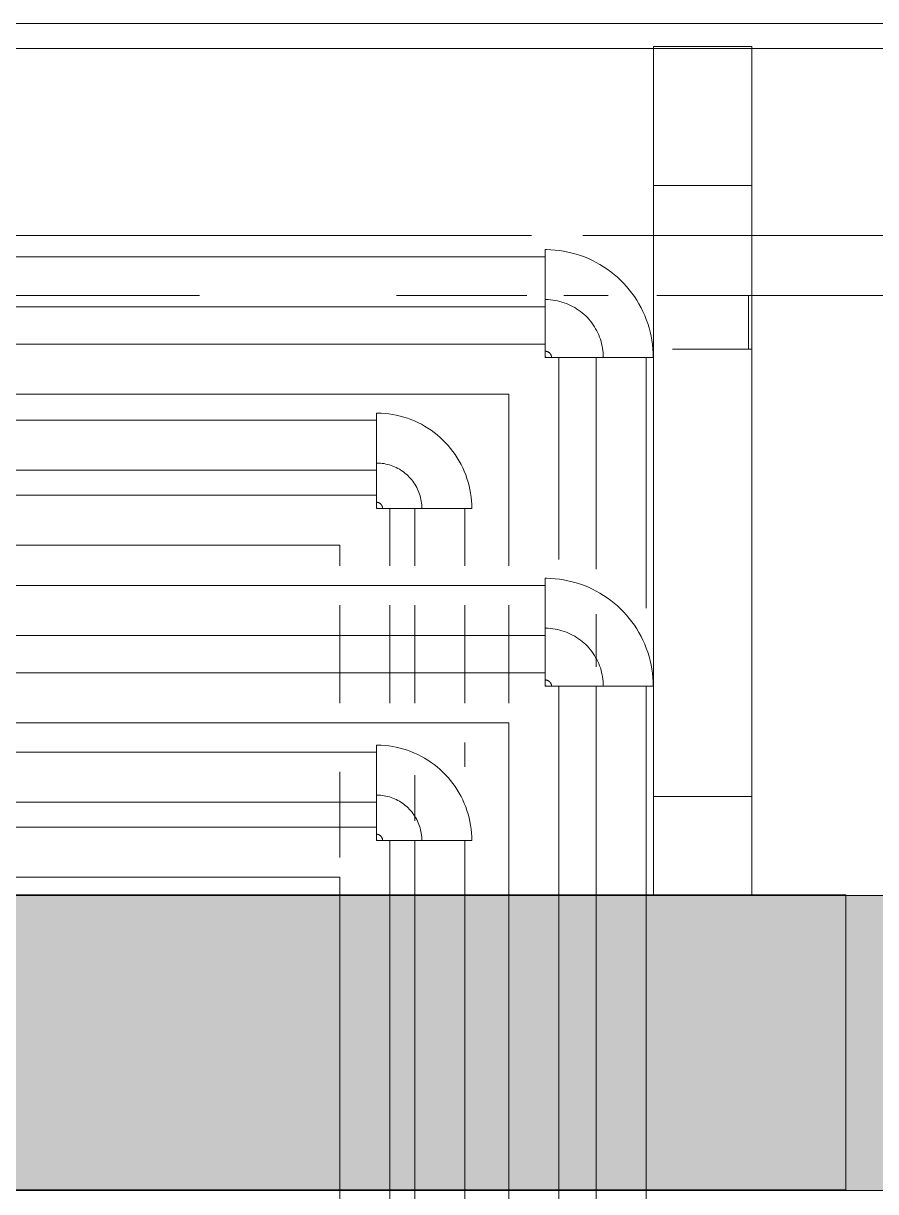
# Model space of a CAD drawing. Header units: metres. Extents: x 32 to 132, y -29 to 44.
# Drawn here: x 127.124 to 127.558, y -8.974 to -8.379 of the extents above; entities that cross this region are included whole.
import ezdxf

# ---------------------------------------------------------------- set-up
doc = ezdxf.new("R2010")
doc.units = ezdxf.units.M
doc.header["$LTSCALE"] = 100
doc.linetypes.add('HIDDEN JT', pattern=[0.0016, 0.001, -0.0006])
doc.layers.add('A-DETL', color=7, linetype='Continuous', lineweight=9, true_color=0x00a600)
for name, color, linetype, lineweight in [('A-GENM', 7, 'Continuous', 18), ('A-WALL', 8, 'Continuous', 9), ('Arqui', 8, 'Continuous', 0), ('M-EQPM', 7, 'Continuous', 18), ('P-PIPE', 7, 'Continuous', 18)]:
    doc.layers.add(name, color=color, linetype=linetype, lineweight=lineweight)

# ---------------------------------------------------------------- blocks, each defined once
blk = doc.blocks.new('A$C4ed580ad')
at = {"layer": 'Arqui', "ltscale": 0.3}
h = blk.add_hatch(color=256, dxfattribs=at)
h.dxf.hatch_style = 1
h.paths.add_polyline_path([(47.83156, 20.15125), (26.54629, 20.15135), (26.54629, 20.00135), (47.83156, 20.00124)])
at = {"layer": 'Arqui'}
blk.add_lwpolyline([(47.83156, 20.15125), (26.54629, 20.15135), (26.54629, 20.00135), (47.83156, 20.00124)], close=True, dxfattribs=at)
blk = doc.blocks.new('PIE AMIGO - PIE AMIGO-2313743-NIVEL 04')
at = {"layer": 'A-GENM', "color": 253, "true_color": 0xaaaaaa}
for p, q in [((-0.24086, 0.025), (-0.31157, 0.025)), ((-0.31157, 0.025), (-0.31157, -0.025)), ((-0.24086, -0.025), (-0.24086, 0.025)), ((-0.24086, 0.025), (0.07, 0.025)), ((0.12, 0.025), (0.07, 0.025)), ((0.07, 0.025), (0.07, -0.025)), ((0.12, -0.025), (0.12, 0.025)), ((-0.31157, -0.025), (-0.24086, -0.025)), ((0.07, -0.025), (-0.24086, -0.025)), ((0.07, -0.025), (0.12, -0.025))]:
    blk.add_line(p, q, dxfattribs=at)
blk = doc.blocks.new('USA_FJM_ODU_UB2_5ROOM_Ver_1_1 _048- 4TR_-JXH48J-AJ048 - 47000 BTU_ 208-230V_ AJ048BXJ5CH_AA-2300466-NIVEL 04')
at = {"layer": 'A-DETL', "color": 7, "linetype": 'HIDDEN JT'}
for p, q in [((-0.23433, 0.1651), (-0.25685, 0.1651)), ((0.45085, 0.1651), (-0.21546, 0.1651))]:
    blk.add_line(p, q, dxfattribs=at)
at = {"layer": 'M-EQPM', "color": 1, "true_color": 0xff0000}
for p, q in [((-0.32987, 0.1651), (-0.32987, 0.19234)), ((-0.32987, 0.19234), (-0.32827, 0.19234)), ((-0.32827, 0.19234), (-0.32827, 0.1651)), ((-0.28961, 0.19234), (-0.32827, 0.19234)), ((-0.2816, 0.1651), (-0.45085, 0.1651)), ((-0.24403, 0.13461), (-0.42359, 0.13461)), ((0.42241, 0.13461), (-0.21786, 0.13461)), ((-0.42385, 0.03943), (0.42268, 0.03943)), ((0.42268, 0.02663), (-0.42385, 0.02663))]:
    blk.add_line(p, q, dxfattribs=at)
blk = doc.blocks.new('Elbow - Welded - REFRIGERACION-V89-NIVEL 04')
at = {"layer": 'A-DETL', "color": 1, "linetype": 'HIDDEN JT', "true_color": 0xff0000, "flags": 128}
blk.add_lwpolyline([(-0.01315, 0.01632), (-0.01315, 0.01619), (-0.01316, 0.01607), (-0.01317, 0.01594), (-0.01319, 0.01582), (-0.01321, 0.01569), (-0.01324, 0.01557), (-0.01327, 0.01544), (-0.01331, 0.01532), (-0.01335, 0.0152), (-0.0134, 0.01509), (-0.01345, 0.01497), (-0.01351, 0.01486), (-0.01357, 0.01474), (-0.01363, 0.01463), (-0.0137, 0.01453), (-0.01377, 0.01443), (-0.01385, 0.01433), (-0.01393, 0.01423), (-0.01402, 0.01413), (-0.01411, 0.01404), (-0.0142, 0.01396), (-0.0143, 0.01387), (-0.0144, 0.0138), (-0.0145, 0.01372), (-0.01461, 0.01365), (-0.01471, 0.01358), (-0.01483, 0.01352), (-0.01494, 0.01346), (-0.01505, 0.01341), (-0.01517, 0.01336), (-0.01529, 0.01332), (-0.01541, 0.01328), (-0.01553, 0.01325), (-0.01566, 0.01322), (-0.01578, 0.01319), (-0.01591, 0.01317), (-0.01603, 0.01316), (-0.01616, 0.01315), (-0.01629, 0.01315), (-0.01632, 0.01315)], dxfattribs=at)
at = {"layer": 'P-PIPE', "color": 1, "true_color": 0xff0000, "flags": 128}
for points in [[(-0.01632, -0.01315), (-0.01514, -0.01312), (-0.01397, -0.01305), (-0.01279, -0.01293), (-0.01163, -0.01277), (-0.01047, -0.01256), (-0.00932, -0.0123), (-0.00818, -0.012), (-0.00705, -0.01165), (-0.00594, -0.01126), (-0.00485, -0.01082), (-0.00377, -0.01034), (-0.00271, -0.00982), (-0.00168, -0.00925), (-0.00067, -0.00865), (0.00032, -0.008), (0.00128, -0.00731), (0.00221, -0.00659), (0.00311, -0.00583), (0.00398, -0.00504), (0.00482, -0.00421), (0.00562, -0.00335), (0.00639, -0.00245), (0.00712, -0.00153), (0.00782, -0.00058), (0.00847, 0.0004), (0.00909, 0.0014), (0.00967, 0.00243), (0.0102, 0.00348), (0.01069, 0.00455), (0.01114, 0.00564), (0.01155, 0.00675), (0.01191, 0.00787), (0.01222, 0.00901), (0.01249, 0.01016), (0.01272, 0.01131), (0.01289, 0.01248), (0.01303, 0.01365), (0.01311, 0.01483), (0.01314, 0.016), (0.01315, 0.01632)], [(-0.01315, 0.01632), (-0.01315, 0.01619), (-0.01316, 0.01607), (-0.01317, 0.01594), (-0.01319, 0.01582), (-0.01321, 0.01569), (-0.01324, 0.01557), (-0.01327, 0.01544), (-0.01331, 0.01532), (-0.01335, 0.0152), (-0.0134, 0.01509), (-0.01345, 0.01497), (-0.01351, 0.01486), (-0.01357, 0.01474), (-0.01363, 0.01463), (-0.0137, 0.01453), (-0.01377, 0.01443), (-0.01385, 0.01433), (-0.01393, 0.01423), (-0.01402, 0.01413), (-0.01411, 0.01404), (-0.0142, 0.01396), (-0.0143, 0.01387), (-0.0144, 0.0138), (-0.0145, 0.01372), (-0.01461, 0.01365), (-0.01471, 0.01358), (-0.01483, 0.01352), (-0.01494, 0.01346), (-0.01505, 0.01341), (-0.01517, 0.01336), (-0.01529, 0.01332), (-0.01541, 0.01328), (-0.01553, 0.01325), (-0.01566, 0.01322), (-0.01578, 0.01319), (-0.01591, 0.01317), (-0.01603, 0.01316), (-0.01616, 0.01315), (-0.01629, 0.01315)]]:
    blk.add_lwpolyline(points, dxfattribs=at)
blk = doc.blocks.new('Elbow - Welded - REFRIGERACION-V84-NIVEL 04')
at = {"layer": 'A-DETL', "color": 11, "linetype": 'HIDDEN JT', "true_color": 0xff8080, "flags": 128}
blk.add_lwpolyline([(-0.00997, 0.01315), (-0.00997, 0.01302), (-0.00998, 0.01289), (-0.00999, 0.01277), (-0.01001, 0.01264), (-0.01003, 0.01252), (-0.01006, 0.01239), (-0.0101, 0.01227), (-0.01013, 0.01215), (-0.01018, 0.01203), (-0.01022, 0.01191), (-0.01027, 0.01179), (-0.01033, 0.01168), (-0.01039, 0.01157), (-0.01046, 0.01146), (-0.01053, 0.01135), (-0.0106, 0.01125), (-0.01068, 0.01115), (-0.01076, 0.01105), (-0.01085, 0.01096), (-0.01093, 0.01087), (-0.01103, 0.01078), (-0.01112, 0.0107), (-0.01122, 0.01062), (-0.01133, 0.01055), (-0.01143, 0.01047), (-0.01154, 0.01041), (-0.01165, 0.01035), (-0.01176, 0.01029), (-0.01188, 0.01024), (-0.012, 0.01019), (-0.01212, 0.01014), (-0.01224, 0.0101), (-0.01236, 0.01007), (-0.01248, 0.01004), (-0.01261, 0.01002), (-0.01273, 0.01), (-0.01286, 0.00998), (-0.01299, 0.00998), (-0.01311, 0.00997), (-0.01315, 0.00997)], dxfattribs=at)
at = {"layer": 'P-PIPE', "color": 11, "true_color": 0xff8080, "flags": 128}
for points in [[(-0.01315, -0.00997), (-0.01222, -0.00995), (-0.0113, -0.0099), (-0.01038, -0.00981), (-0.00946, -0.00968), (-0.00855, -0.00951), (-0.00765, -0.00931), (-0.00676, -0.00907), (-0.00587, -0.0088), (-0.005, -0.00849), (-0.00414, -0.00815), (-0.0033, -0.00777), (-0.00247, -0.00736), (-0.00166, -0.00692), (-0.00087, -0.00644), (-0.00009, -0.00593), (0.00066, -0.0054), (0.00139, -0.00483), (0.0021, -0.00423), (0.00278, -0.00361), (0.00344, -0.00296), (0.00407, -0.00228), (0.00467, -0.00158), (0.00525, -0.00086), (0.00579, -0.00011), (0.00631, 0.00066), (0.00679, 0.00144), (0.00724, 0.00225), (0.00766, 0.00307), (0.00805, 0.00391), (0.0084, 0.00477), (0.00872, 0.00564), (0.009, 0.00652), (0.00925, 0.00741), (0.00946, 0.00831), (0.00964, 0.00922), (0.00977, 0.01013), (0.00988, 0.01105), (0.00994, 0.01197), (0.00997, 0.0129), (0.00997, 0.01315)], [(-0.00997, 0.01315), (-0.00997, 0.01302), (-0.00998, 0.01289), (-0.00999, 0.01277), (-0.01001, 0.01264), (-0.01003, 0.01252), (-0.01006, 0.01239), (-0.0101, 0.01227), (-0.01013, 0.01215), (-0.01018, 0.01203), (-0.01022, 0.01191), (-0.01027, 0.01179), (-0.01033, 0.01168), (-0.01039, 0.01157), (-0.01046, 0.01146), (-0.01053, 0.01135), (-0.0106, 0.01125), (-0.01068, 0.01115), (-0.01076, 0.01105), (-0.01085, 0.01096), (-0.01093, 0.01087), (-0.01103, 0.01078), (-0.01112, 0.0107), (-0.01122, 0.01062), (-0.01133, 0.01055), (-0.01143, 0.01047), (-0.01154, 0.01041), (-0.01165, 0.01035), (-0.01176, 0.01029), (-0.01188, 0.01024), (-0.012, 0.01019), (-0.01212, 0.01014), (-0.01224, 0.0101), (-0.01236, 0.01007), (-0.01248, 0.01004), (-0.01261, 0.01002), (-0.01273, 0.01), (-0.01286, 0.00998), (-0.01299, 0.00998), (-0.01311, 0.00997)]]:
    blk.add_lwpolyline(points, dxfattribs=at)

msp = doc.modelspace()

# ---------------------------------------------------------------- linework, layer by layer
at = {"layer": 'A-DETL', "color": 1, "linetype": 'HIDDEN JT', "true_color": 0xff0000}
for p, q in [((127.39006, -8.54937), (127.38977, -8.54937)), ((127.37116, -8.67528), (127.37116, -8.72513)), ((127.41561, -8.70661), (127.41561, -8.67986)), ((127.39006, -8.71653), (127.38977, -8.71653))]:
    msp.add_line(p, q, dxfattribs=at)
at = {"layer": 'A-DETL', "color": 11, "linetype": 'HIDDEN JT', "true_color": 0xff8080}
for p, q in [((127.30413, -8.62613), (127.30386, -8.62613)), ((127.28526, -8.67528), (127.28526, -8.72513)), ((127.31066, -8.67528), (127.31066, -8.72513)), ((127.32336, -8.72513), (127.32336, -8.67528)), ((127.34876, -8.72513), (127.34876, -8.67528)), ((127.28526, -8.76011), (127.28526, -8.80361)), ((127.32336, -8.78509), (127.32336, -8.76178)), ((127.30413, -8.795), (127.30386, -8.795))]:
    msp.add_line(p, q, dxfattribs=at)
at = {"layer": 'A-WALL'}
for p, q in [((127.54249, -8.82268), (125.28249, -8.82268)), ((127.54249, -8.97268), (127.54249, -8.82268)), ((125.28249, -8.97268), (127.54249, -8.97268))]:
    msp.add_line(p, q, dxfattribs=at)
at = {"layer": 'A-WALL', "color": 253, "true_color": 0xaaaaaa}
for p, q in [((127.54249, -8.82268), (125.28249, -8.82268)), ((127.54249, -8.97268), (127.54249, -8.82268)), ((125.28249, -8.97268), (127.54249, -8.97268))]:
    msp.add_line(p, q, dxfattribs=at)
at = {"layer": 'P-PIPE', "color": 1, "true_color": 0xff0000}
for p, q in [((127.38977, -8.4945), (127.38977, -8.54937)), ((127.38977, -8.49812), (126.64317, -8.49812)), ((127.38977, -8.52352), (126.64317, -8.52352)), ((126.64317, -8.54257), (127.38977, -8.54257)), ((127.39012, -8.54937), (127.44464, -8.54937)), ((127.39656, -8.54937), (127.39656, -8.65203)), ((127.41561, -8.65708), (127.41561, -8.54937)), ((127.44101, -8.67678), (127.44101, -8.54937)), ((126.64317, -8.56797), (127.37116, -8.56797)), ((127.37116, -8.56797), (127.37116, -8.65528)), ((127.38977, -8.66166), (127.38977, -8.71653)), ((127.38977, -8.66528), (126.64353, -8.66528)), ((127.38977, -8.69068), (126.64353, -8.69068)), ((126.64353, -8.70973), (127.38977, -8.70973)), ((127.39012, -8.71653), (127.44464, -8.71653)), ((127.39656, -8.71653), (127.39656, -16.96166)), ((127.41561, -16.96166), (127.41561, -8.71653)), ((127.44101, -16.94305), (127.44101, -8.71653)), ((126.64353, -8.73513), (127.37116, -8.73513)), ((127.37116, -8.73513), (127.37116, -16.96166))]:
    msp.add_line(p, q, dxfattribs=at)
at = {"layer": 'P-PIPE', "color": 11, "true_color": 0xff8080}
for p, q in [((127.30386, -8.57761), (127.30386, -8.58522)), ((127.30386, -8.58124), (126.67942, -8.58124)), ((127.30386, -8.58533), (127.30386, -8.62613)), ((127.30386, -8.60664), (126.67942, -8.60664)), ((126.67942, -8.61934), (127.30386, -8.61934)), ((127.30419, -8.62613), (127.35238, -8.62613)), ((127.31066, -8.62613), (127.31066, -8.65528)), ((127.32336, -8.65528), (127.32336, -8.62613)), ((127.34876, -8.65528), (127.34876, -8.62613)), ((126.67942, -8.64474), (127.28526, -8.64474)), ((127.28526, -8.64474), (127.28526, -8.65528)), ((127.34876, -8.75748), (127.34876, -8.74513)), ((127.30386, -8.75011), (126.67942, -8.75011)), ((127.30386, -8.74648), (127.30386, -8.795)), ((127.30386, -8.77551), (126.67942, -8.77551)), ((126.67942, -8.78821), (127.30386, -8.78821)), ((127.30419, -8.795), (127.35238, -8.795)), ((127.31066, -8.795), (127.31066, -17.04691)), ((127.32336, -17.04691), (127.32336, -8.795)), ((127.34876, -17.0283), (127.34876, -8.795)), ((126.67942, -8.81361), (127.28526, -8.81361)), ((127.28526, -8.81361), (127.28526, -17.04691))]:
    msp.add_line(p, q, dxfattribs=at)
at = {"layer": 'P-PIPE', "color": 1, "true_color": 0xff0000, "flags": 128}
for points in [[(127.44464, -8.54937), (127.44459, -8.54717), (127.44446, -8.54498), (127.44424, -8.5428), (127.44393, -8.54062), (127.44354, -8.53847), (127.44306, -8.53632), (127.4425, -8.5342), (127.44185, -8.53211), (127.44112, -8.53004), (127.4403, -8.528), (127.43941, -8.526), (127.43844, -8.52403), (127.43738, -8.5221), (127.43625, -8.52022), (127.43505, -8.51839), (127.43378, -8.5166), (127.43243, -8.51487), (127.43102, -8.51319), (127.42954, -8.51157), (127.42799, -8.51001), (127.42639, -8.50851), (127.42473, -8.50708), (127.42301, -8.50571), (127.42124, -8.50442), (127.41941, -8.5032), (127.41754, -8.50205), (127.41563, -8.50097), (127.41367, -8.49998), (127.41168, -8.49906), (127.40965, -8.49823), (127.40759, -8.49747), (127.4055, -8.4968), (127.40338, -8.49621), (127.40125, -8.49571), (127.39909, -8.4953), (127.39692, -8.49497), (127.39474, -8.49472), (127.39255, -8.49457), (127.39036, -8.4945), (127.38977, -8.4945)], [(127.44464, -8.71653), (127.44459, -8.71433), (127.44446, -8.71214), (127.44424, -8.70996), (127.44393, -8.70779), (127.44354, -8.70563), (127.44306, -8.70349), (127.4425, -8.70136), (127.44185, -8.69927), (127.44112, -8.6972), (127.4403, -8.69516), (127.43941, -8.69316), (127.43844, -8.69119), (127.43738, -8.68926), (127.43625, -8.68738), (127.43505, -8.68555), (127.43378, -8.68376), (127.43243, -8.68203), (127.43102, -8.68035), (127.42954, -8.67873), (127.42799, -8.67717), (127.42639, -8.67567), (127.42473, -8.67424), (127.42301, -8.67287), (127.42124, -8.67158), (127.41941, -8.67036), (127.41754, -8.66921), (127.41563, -8.66814), (127.41367, -8.66714), (127.41168, -8.66622), (127.40965, -8.66539), (127.40759, -8.66463), (127.4055, -8.66396), (127.40338, -8.66338), (127.40125, -8.66287), (127.39909, -8.66246), (127.39692, -8.66213), (127.39474, -8.66189), (127.39255, -8.66173), (127.39036, -8.66166), (127.38977, -8.66166)]]:
    msp.add_lwpolyline(points, dxfattribs=at)
at = {"layer": 'P-PIPE', "color": 11, "true_color": 0xff8080, "flags": 128}
for points in [[(127.35238, -8.62613), (127.35234, -8.62419), (127.35222, -8.62226), (127.35203, -8.62032), (127.35176, -8.6184), (127.35141, -8.61649), (127.35099, -8.6146), (127.35049, -8.61272), (127.34992, -8.61087), (127.34927, -8.60904), (127.34855, -8.60724), (127.34776, -8.60547), (127.3469, -8.60373), (127.34597, -8.60203), (127.34497, -8.60036), (127.34391, -8.59874), (127.34278, -8.59716), (127.34159, -8.59563), (127.34034, -8.59414), (127.33903, -8.59271), (127.33766, -8.59133), (127.33625, -8.59), (127.33478, -8.58874), (127.33326, -8.58753), (127.33169, -8.58639), (127.33008, -8.58531), (127.32842, -8.58429), (127.32673, -8.58334), (127.325, -8.58246), (127.32324, -8.58165), (127.32144, -8.58091), (127.31962, -8.58025), (127.31777, -8.57965), (127.3159, -8.57913), (127.31401, -8.57869), (127.31211, -8.57832), (127.31019, -8.57803), (127.30826, -8.57781), (127.30633, -8.57768), (127.30439, -8.57762), (127.30386, -8.57761)], [(127.35238, -8.795), (127.35234, -8.79306), (127.35222, -8.79112), (127.35203, -8.78919), (127.35176, -8.78727), (127.35141, -8.78536), (127.35099, -8.78347), (127.35049, -8.78159), (127.34992, -8.77974), (127.34927, -8.77791), (127.34855, -8.77611), (127.34776, -8.77434), (127.3469, -8.7726), (127.34597, -8.77089), (127.34497, -8.76923), (127.34391, -8.76761), (127.34278, -8.76603), (127.34159, -8.76449), (127.34034, -8.76301), (127.33903, -8.76158), (127.33766, -8.7602), (127.33625, -8.75887), (127.33478, -8.75761), (127.33326, -8.7564), (127.33169, -8.75526), (127.33008, -8.75418), (127.32842, -8.75316), (127.32673, -8.75221), (127.325, -8.75133), (127.32324, -8.75052), (127.32144, -8.74978), (127.31962, -8.74911), (127.31777, -8.74852), (127.3159, -8.748), (127.31401, -8.74756), (127.31211, -8.74719), (127.31019, -8.7469), (127.30826, -8.74668), (127.30633, -8.74655), (127.30439, -8.74649), (127.30386, -8.74648)]]:
    msp.add_lwpolyline(points, dxfattribs=at)
at = {"layer": 'P-PIPE', "color": 1, "true_color": 0xff0000}
for centre, end in [((127.38977, -8.54937), 90), ((127.38977, -8.54937), 45), ((127.38977, -8.71653), 90)]:
    msp.add_arc(centre, 0.00035, 0, end, dxfattribs=at)
at = {"layer": 'P-PIPE', "color": 11, "true_color": 0xff8080}
for centre in [(127.30386, -8.62613), (127.30386, -8.795)]:
    msp.add_arc(centre, 0.000329, 0, 90, dxfattribs=at)

# ---------------------------------------------------------------- block references
at = {"layer": 'A-DETL', "color": 7, "linetype": 'HIDDEN JT', "rotation": 180}
msp.add_blockref('USA_FJM_ODU_UB2_5ROOM_Ver_1_1 _048- 4TR_-JXH48J-AJ048 - 47000 BTU_ 208-230V_ AJ048BXJ5CH_AA-2300466-NIVEL 04', (127.16487, -8.35278), dxfattribs=at)
at = {"layer": 'A-DETL', "color": 1, "linetype": 'HIDDEN JT', "true_color": 0xff0000, "rotation": 90}
for p in [(127.40609, -8.53304), (127.40609, -8.70021)]:
    msp.add_blockref('Elbow - Welded - REFRIGERACION-V89-NIVEL 04', p, dxfattribs=at)
at = {"layer": 'A-DETL', "color": 11, "linetype": 'HIDDEN JT', "true_color": 0xff8080, "rotation": 90}
for p in [(127.31701, -8.61299), (127.31701, -8.78186)]:
    msp.add_blockref('Elbow - Welded - REFRIGERACION-V84-NIVEL 04', p, dxfattribs=at)
at = {"layer": 'A-GENM', "color": 253, "true_color": 0xaaaaaa, "rotation": 269.9999999999998}
msp.add_blockref('PIE AMIGO - PIE AMIGO-2313743-NIVEL 04', (127.46975, -8.70268), dxfattribs=at)
at = {"layer": 'Arqui'}
msp.add_blockref('A$C4ed580ad', (80.10421, -28.97431), dxfattribs=at)

doc.saveas('drawing.dxf')
